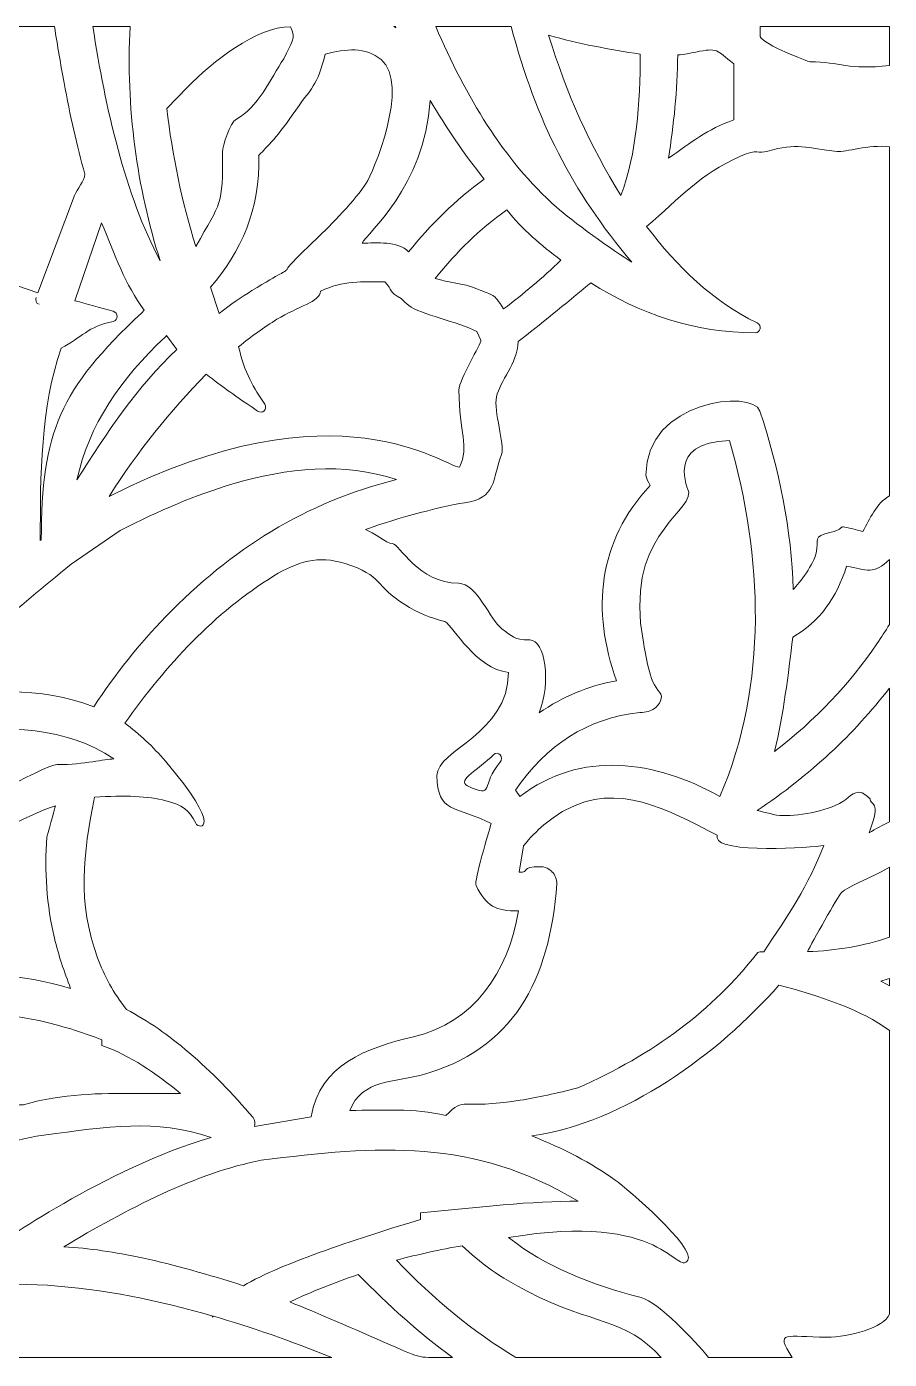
# Model space of a CAD drawing. Header units: millimetres. Extents: x -1200 to 1200, y -594 to 590.
# Drawn here: x 435 to 1200, y -591 to 590 of the extents above; entities that cross this region are included whole.
import ezdxf

# ---------------------------------------------------------------- set-up
doc = ezdxf.new("R2010")
doc.units = ezdxf.units.MM
doc.header["$MEASUREMENT"] = 0
doc.layers.add('Layer 1', color=7, linetype='Continuous')

msp = doc.modelspace()

# ---------------------------------------------------------------- linework, layer by layer
at = {"layer": 'Layer 1', "color": 250, "lineweight": 20}
for points, knots in [([(392.321, 589.9734), (392.321, 589.9734), (459.8678, 589.9734), (459.8678, 589.9734), (462.5818, 572.9484), (465.3845, 556.3499), (468.3736, 540.2553), (473.7586, 511.254), (479.7333, 484.0562), (486.8675, 459.2468), (486.358, 453.2761), (479.8646, 446.0318), (477.734, 440.3801), (477.734, 440.3801), (445.1477, 353.9812), (445.1477, 353.9812), (445.1477, 353.9812), (409.6234, 366.1872), (409.6234, 366.1872), (423.5788, 406.7057), (419.7517, 466.1485), (410.4852, 507.5559), (394.553, 578.7493), (384.8316, 548.1412), (392.321, 589.9734)], [0, 0, 0, 0, 0.125, 0.125, 0.125, 0.25, 0.25, 0.25, 0.375, 0.375, 0.375, 0.5, 0.5, 0.5, 0.625, 0.625, 0.625, 0.75, 0.75, 0.75, 0.875, 0.875, 0.875, 1, 1, 1, 1]), ([(493.8408, 589.9734), (493.8408, 589.9734), (526.8966, 589.9734), (526.8966, 589.9734), (523.0384, 519.0828), (533.0385, 447.0048), (553.5544, 382.4203), (522.4623, 440.6155), (504.9902, 518.1462), (493.8408, 589.9734)], [0, 0, 0, 0, 0.333333333, 0.333333333, 0.333333333, 0.666666667, 0.666666667, 0.666666667, 1, 1, 1, 1]), ([(577.5296, 535.9924), (577.5296, 535.9924), (559.5519, 517.4608), (559.5519, 517.4608), (564.1645, 475.9301), (572.8234, 435.148), (585.1693, 394.9908), (607.8862, 435.6588), (608.9724, 430.5451), (608.9724, 478.9301), (608.9724, 484.2373), (615.3269, 505.0952), (621.1717, 508.1118), (639.8018, 517.7271), (651.495, 543.5454), (663.1541, 561.5626), (663.1541, 561.5626), (663.1479, 561.5662), (663.1479, 561.5662), (670.1063, 575.9424), (674.3555, 579.2062), (669.1499, 589.9169), (638.8482, 589.8398), (600.0198, 559.1818), (577.5296, 535.9924)], [0, 0, 0, 0, 0.125, 0.125, 0.125, 0.25, 0.25, 0.25, 0.375, 0.375, 0.375, 0.5, 0.5, 0.5, 0.625, 0.625, 0.625, 0.75, 0.75, 0.75, 0.875, 0.875, 0.875, 1, 1, 1, 1]), ([(760.6542, 589.9734), (760.6542, 589.9734), (762.1593, 589.9734), (762.1593, 589.9734), (762.1593, 589.9734), (762.6172, 588.9154), (762.6172, 588.9154), (761.9694, 589.279), (761.3145, 589.6316), (760.6542, 589.9734)], [0, 0, 0, 0, 0.333333333, 0.333333333, 0.333333333, 0.666666667, 0.666666667, 0.666666667, 1, 1, 1, 1]), ([(797.8074, 589.9734), (797.8074, 589.9734), (864.6983, 589.9734), (864.6983, 589.9734), (887.4777, 505.8887), (918.0272, 444.6153), (971.766, 381.2975), (955.9769, 390.4055), (917.3387, 419.0226), (905.0402, 429.8937), (857.1654, 472.2122), (824.8005, 528.2465), (797.8074, 589.9734)], [0, 0, 0, 0, 0.25, 0.25, 0.25, 0.5, 0.5, 0.5, 0.75, 0.75, 0.75, 1, 1, 1, 1]), ([(962.0607, 440.3519), (976.0426, 477.1521), (979.0658, 522.8789), (979.2457, 565.5104), (952.5845, 570.0053), (924.3232, 574.4013), (897.8461, 582.5135), (914.17, 530.0069), (934.5192, 484.6525), (962.0607, 440.3519)], [0, 0, 0, 0, 0.333333333, 0.333333333, 0.333333333, 0.666666667, 0.666666667, 0.666666667, 1, 1, 1, 1]), ([(1085.5338, 589.9734), (1085.5338, 589.9734), (1200.0202, 589.9734), (1200.0202, 589.9734), (1200.0202, 589.9734), (1200.0202, 555.6263), (1200.0202, 555.6263), (1163.8476, 551.094), (1156.218, 558.8369), (1129.8441, 558.8369), (1127.9745, 558.8369), (1088.4872, 573.9142), (1085.5338, 581.2704), (1085.5338, 581.2704), (1085.5338, 589.9734), (1085.5338, 589.9734)], [0, 0, 0, 0, 0.2, 0.2, 0.2, 0.4, 0.4, 0.4, 0.6, 0.6, 0.6, 0.8, 0.8, 0.8, 1, 1, 1, 1]), ([(640.9472, 475.7843), (642.2437, 427.9035), (625.3787, 390.5281), (598.3259, 359.0462), (598.3259, 359.0462), (605.8517, 335.757), (605.8517, 335.757), (616.2771, 344.0153), (625.8304, 350.4872), (634.9134, 355.9979), (688.3389, 388.4128), (643.7665, 357.0134), (692.1919, 401.9386), (704.7464, 413.5857), (727.1466, 437.193), (736.3395, 451.3604), (741.5543, 459.3969), (775.7585, 539.0223), (749.4369, 560.7333), (735.4228, 572.2927), (718.5979, 570.4268), (699.8661, 565.6179), (692.8775, 536.8827), (688.3428, 537.2429), (670.5799, 511.4581), (656.4154, 490.897), (645.9058, 481.0523), (640.7218, 475.5574), (640.7996, 475.6303), (640.8747, 475.7059), (640.9472, 475.7843)], [0, 0, 0, 0, 0.1, 0.1, 0.1, 0.2, 0.2, 0.2, 0.3, 0.3, 0.3, 0.4, 0.4, 0.4, 0.5, 0.5, 0.5, 0.6, 0.6, 0.6, 0.7, 0.7, 0.7, 0.8, 0.8, 0.8, 0.9, 0.9, 0.9, 1, 1, 1, 1]), ([(1062.0852, 557.048), (1045.9994, 569.485), (1048.3651, 571.5054), (1028.3913, 567.4058), (1028.3913, 567.4058), (1028.3923, 567.4022), (1028.3923, 567.4022), (1023.3236, 566.3606), (1018.2522, 565.3199), (1012.4376, 564.9516), (1012.1559, 533.1402), (1008.8679, 503.2984), (1004.2685, 473.4422), (1024.407, 487.2816), (1038.5448, 499.1704), (1062.0852, 507.319), (1062.0852, 507.319), (1062.0852, 557.048), (1062.0852, 557.048)], [0, 0, 0, 0, 0.166666667, 0.166666667, 0.166666667, 0.333333333, 0.333333333, 0.333333333, 0.5, 0.5, 0.5, 0.666666667, 0.666666667, 0.666666667, 0.833333333, 0.833333333, 0.833333333, 1, 1, 1, 1]), ([(773.8311, 390.2811), (792.8699, 414.1582), (815.4996, 436.7384), (840.7796, 454.7668), (822.8921, 477.2836), (807.5333, 500.0025), (792.8996, 524.662), (787.7638, 446.9516), (736.8631, 406.8894), (732.5983, 398.0866), (745.7999, 398.0866), (764.0545, 400.3628), (773.8311, 390.2811)], [0, 0, 0, 0, 0.25, 0.25, 0.25, 0.5, 0.5, 0.5, 0.75, 0.75, 0.75, 1, 1, 1, 1]), ([(1200.0202, 483.4939), (1200.0202, 483.4939), (1200.0202, 174.027), (1200.0202, 174.027), (1188.1885, 167.5249), (1183.0181, 153.7812), (1176.485, 142.5479), (1147.9835, 149.9044), (1165.0106, 145.9605), (1148.3291, 141.8716), (1131.0397, 137.6336), (1138.0539, 135.8727), (1135.1621, 123.3219), (1132.9687, 113.8027), (1120.8746, 97.2177), (1114.6786, 90.9781), (1113.5259, 143.0996), (1102.1701, 198.7767), (1085.3032, 249.2578), (1078.7594, 268.8425), (984.1341, 258.979), (984.1341, 192.5857), (984.1341, 189.5578), (986.8135, 186.0375), (988.0875, 183.4106), (941.4664, 133.7159), (935.6911, 72.3858), (958.1118, 10.3222), (933.1323, 5.8067), (910.3598, -3.9924), (889.5319, -18.1096), (900.4715, 9.0893), (894.6511, 46.4043), (881.3575, 46.4317), (866.2553, 46.4628), (866.5174, 49.4674), (856.4559, 56.3986), (846.4245, 63.3091), (834.4982, 96.6527), (818.0168, 96.6527), (782.4879, 96.6527), (765.3919, 131.8327), (759.5566, 131.8327), (754.2883, 131.8327), (742.8118, 141.748), (735.5185, 144.1964), (752.1649, 150.9363), (802.3827, 165.1188), (823.4276, 167.943), (852.0613, 171.7856), (847.8599, 188.4906), (856.1881, 210.8701), (859.3524, 219.3734), (848.8588, 249.5461), (851.6806, 261.8767), (854.9686, 276.2448), (869.8302, 290.6453), (871.0919, 310.8373), (889.5673, 325.1913), (912.3468, 343.9496), (935.2758, 362.86), (978.6268, 335.4812), (1027.3153, 318.6317), (1081.1146, 318.6317), (1085.7697, 318.6317), (1087.4146, 325.2758), (1082.7268, 327.4312), (1043.9786, 346.3551), (1011.3941, 377.2992), (984.85, 412.9116), (1014.9479, 438.7674), (1031.354, 458.6891), (1067.9379, 475.0798), (1067.9379, 475.0798), (1067.9352, 475.0862), (1067.9352, 475.0862), (1083.5796, 482.0916), (1083.2499, 476.9749), (1092.2341, 479.6282), (1117.558, 487.107), (1126.9593, 482.5015), (1153.7258, 479.4414), (1161.3781, 478.5664), (1181.4563, 485.6661), (1200.0202, 483.4939)], [0, 0, 0, 0, 0.035714286, 0.035714286, 0.035714286, 0.071428571, 0.071428571, 0.071428571, 0.107142857, 0.107142857, 0.107142857, 0.142857143, 0.142857143, 0.142857143, 0.178571429, 0.178571429, 0.178571429, 0.214285714, 0.214285714, 0.214285714, 0.25, 0.25, 0.25, 0.285714286, 0.285714286, 0.285714286, 0.321428571, 0.321428571, 0.321428571, 0.357142857, 0.357142857, 0.357142857, 0.392857143, 0.392857143, 0.392857143, 0.428571429, 0.428571429, 0.428571429, 0.464285714, 0.464285714, 0.464285714, 0.5, 0.5, 0.5, 0.535714286, 0.535714286, 0.535714286, 0.571428571, 0.571428571, 0.571428571, 0.607142857, 0.607142857, 0.607142857, 0.642857143, 0.642857143, 0.642857143, 0.678571429, 0.678571429, 0.678571429, 0.714285714, 0.714285714, 0.714285714, 0.75, 0.75, 0.75, 0.785714286, 0.785714286, 0.785714286, 0.821428571, 0.821428571, 0.821428571, 0.857142857, 0.857142857, 0.857142857, 0.892857143, 0.892857143, 0.892857143, 0.928571429, 0.928571429, 0.928571429, 0.964285714, 0.964285714, 0.964285714, 1, 1, 1, 1]), ([(860.9174, 427.5736), (835.3933, 409.5401), (817.6247, 391.351), (797.4088, 366.8771), (809.9106, 362.591), (821.3079, 363.081), (834.4099, 357.5262), (850.1034, 350.8726), (848.4096, 354.7337), (858.0847, 339.7639), (875.6694, 353.3744), (892.5285, 366.8238), (908.74, 383.0245), (891.463, 396.4065), (874.4788, 410.0549), (860.9174, 427.5736)], [0, 0, 0, 0, 0.2, 0.2, 0.2, 0.4, 0.4, 0.4, 0.6, 0.6, 0.6, 0.8, 0.8, 0.8, 1, 1, 1, 1]), ([(465.8901, 304.8866), (447.5445, 253.1577), (447.2918, 191.2512), (447.2918, 134.634), (447.2918, 134.634), (448.196, 135.1006), (448.196, 135.1006), (448.196, 231.1761), (464.5979, 268.0393), (537.1753, 336.4587), (537.1753, 336.4587), (539.308, 338.6577), (539.308, 338.6577), (522.8518, 361.0918), (512.9734, 388.1429), (501.6997, 416.0884), (501.6997, 416.0884), (478.0346, 346.9514), (478.0346, 346.9514), (488.4758, 344.5888), (499.7446, 340.6898), (511.9202, 337.7182), (516.7824, 336.6012), (516.5434, 329.7252), (511.9397, 328.7772), (489.4301, 324.1425), (483.9395, 314.5546), (465.8901, 304.8866)], [0, 0, 0, 0, 0.111111111, 0.111111111, 0.111111111, 0.222222222, 0.222222222, 0.222222222, 0.333333333, 0.333333333, 0.333333333, 0.444444444, 0.444444444, 0.444444444, 0.555555556, 0.555555556, 0.555555556, 0.666666667, 0.666666667, 0.666666667, 0.777777778, 0.777777778, 0.777777778, 0.888888889, 0.888888889, 0.888888889, 1, 1, 1, 1]), ([(834.2234, 319.8073), (817.7533, 328.3272), (784.0432, 334.9905), (773.9646, 342.795), (771.6623, 344.5784), (769.4855, 346.7363), (767.3334, 348.9517), (755.5873, 355.1864), (760.1908, 356.2819), (752.866, 363.8506), (732.9227, 363.8506), (715.7617, 365.1364), (695.7616, 355.5122), (695.7616, 346.1305), (675.4086, 341.9446), (657.053, 330.5899), (645.7304, 323.5856), (634.4246, 315.4969), (623.1427, 306.331), (627.9628, 283.9074), (636.8587, 269.1283), (646.2898, 255.401), (646.2898, 255.401), (646.3006, 255.401), (646.3006, 255.401), (648.9648, 251.1275), (644.0691, 246.1869), (639.9175, 249.266), (612.5519, 268.0736), (610.9848, 269.1617), (594.3302, 282.0265), (562.6911, 249.1605), (533.407, 213.9043), (508.3841, 173.6433), (711.5228, 276.5495), (805.7756, 199.6228), (818.9334, 199.6228), (828.1073, 218.334), (818.4719, 229.7272), (818.4719, 267.936), (818.4719, 277.4814), (838.415, 309.0024), (837.9, 312.2508), (837.9, 312.2508), (834.2234, 319.8073), (834.2234, 319.8073)], [0, 0, 0, 0, 0.066666667, 0.066666667, 0.066666667, 0.133333333, 0.133333333, 0.133333333, 0.2, 0.2, 0.2, 0.266666667, 0.266666667, 0.266666667, 0.333333333, 0.333333333, 0.333333333, 0.4, 0.4, 0.4, 0.466666667, 0.466666667, 0.466666667, 0.533333333, 0.533333333, 0.533333333, 0.6, 0.6, 0.6, 0.666666667, 0.666666667, 0.666666667, 0.733333333, 0.733333333, 0.733333333, 0.8, 0.8, 0.8, 0.866666667, 0.866666667, 0.866666667, 0.933333333, 0.933333333, 0.933333333, 1, 1, 1, 1]), ([(558.1925, 315.1159), (558.1006, 315.0129), (558.0034, 314.9126), (557.9009, 314.8161), (518.7279, 278.0066), (490.0903, 236.7431), (479.7546, 188.2033), (506.1634, 230.371), (533.3428, 271.1579), (568.4652, 303.7136), (568.4652, 303.7136), (559.323, 316.2787), (559.323, 316.2787), (559.323, 316.2787), (558.1925, 315.1159), (558.1925, 315.1159)], [0, 0, 0, 0, 0.2, 0.2, 0.2, 0.4, 0.4, 0.4, 0.6, 0.6, 0.6, 0.8, 0.8, 0.8, 1, 1, 1, 1]), ([(978.8993, -17.9575), (932.0048, -22.8711), (895.7642, -46.8475), (868.5111, -86.7954), (869.8967, -88.2747), (871.0921, -90.5698), (872.3275, -92.482), (926.1492, -50.8185), (993.0047, -60.2792), (1049.8328, -92.3891), (1092.5199, 7.739), (1087.9763, 119.4482), (1058.3537, 223.1425), (1000.4728, 221.38), (1022.1932, 179.2637), (1022.1932, 177.5027), (1022.1932, 156.3583), (964.7493, 137.6432), (981.9237, 44.5899), (983.9335, 33.7005), (987.0344, 9.1555), (996.3679, 0.0564), (1000.5774, -4.0473), (995.9846, -11.4752), (991.6714, -14.4389), (991.6714, -14.4389), (991.6687, -14.4343), (991.6687, -14.4343), (988.5771, -16.5559), (984.3012, -17.9401), (978.8993, -17.9575)], [0, 0, 0, 0, 0.1, 0.1, 0.1, 0.2, 0.2, 0.2, 0.3, 0.3, 0.3, 0.4, 0.4, 0.4, 0.5, 0.5, 0.5, 0.6, 0.6, 0.6, 0.7, 0.7, 0.7, 0.8, 0.8, 0.8, 0.9, 0.9, 0.9, 1, 1, 1, 1]), ([(474.6292, 113.5036), (424.2269, 71.9215), (387.9208, 43.8098), (346.7088, -6.8586), (396.1378, 1.827), (446.8856, 5.9983), (494.7689, -12.8477), (513.9397, 16.3914), (535.3635, 43.2148), (558.4807, 67.0508), (616.3681, 126.7362), (682.8569, 168.7099), (763.1616, 188.6161), (716.1092, 204.0209), (666.727, 199.1963), (617.0258, 184.3648), (585.7713, 175.0377), (552.6113, 161.1804), (518.1838, 143.4536), (518.1838, 143.4536), (474.6292, 113.5036), (474.6292, 113.5036)], [0, 0, 0, 0, 0.142857143, 0.142857143, 0.142857143, 0.285714286, 0.285714286, 0.285714286, 0.428571429, 0.428571429, 0.428571429, 0.571428571, 0.571428571, 0.571428571, 0.714285714, 0.714285714, 0.714285714, 0.857142857, 0.857142857, 0.857142857, 1, 1, 1, 1]), ([(635.9625, -376.8534), (637.9053, -378.801), (637.3014, -382.2479), (637.3014, -384.8073), (637.3014, -384.8073), (687.4423, -376.1809), (687.4423, -376.1809), (695.027, -329.983), (736.2107, -315.281), (778.2397, -305.2988), (831.6307, -292.6179), (861.7561, -248.6959), (871.2713, -193.7725), (850.8109, -193.7725), (842.5998, -189.6221), (833.5818, -171.1868), (831.6402, -167.2177), (844.9982, -123.5895), (846.9389, -116.2616), (816.0167, -100.3219), (798.9873, -107.7131), (798.9873, -73.6855), (798.9873, -50.5963), (862.3271, -37.1028), (862.3271, 17.5178), (832.7822, 21.4428), (814.5126, 57.3636), (805.8607, 62.8634), (793.5827, 65.5936), (781.3631, 70.7498), (770.3543, 77.735), (743.4721, 94.7921), (751.4122, 103.3649), (717.4612, 114.1369), (693.9044, 121.6111), (675.0336, 115.7686), (654.4723, 103.1867), (601.496, 70.7694), (558.8088, 23.8099), (522.192, -27.3712), (535.2027, -36.8259), (547.2359, -48.2336), (558.2906, -61.1513), (610.3852, -122.0242), (588.4455, -122.3712), (585.0872, -115.9162), (578.9982, -104.2124), (573.6748, -99.9943), (558.5356, -96.0917), (543.2366, -92.1476), (521.9825, -90.951), (495.2682, -93.0188), (485.4433, -143.6954), (479.7959, -186.1791), (498.1309, -235.328), (503.9641, -250.9642), (512.0908, -266.5976), (523.6299, -281.059), (542.3943, -290.8319), (561.0906, -303.9673), (579.2018, -319.3921), (598.9623, -336.2211), (618.1119, -355.8461), (635.9625, -376.8534)], [0, 0, 0, 0, 0.047619048, 0.047619048, 0.047619048, 0.095238095, 0.095238095, 0.095238095, 0.142857143, 0.142857143, 0.142857143, 0.19047619, 0.19047619, 0.19047619, 0.238095238, 0.238095238, 0.238095238, 0.285714286, 0.285714286, 0.285714286, 0.333333333, 0.333333333, 0.333333333, 0.380952381, 0.380952381, 0.380952381, 0.428571429, 0.428571429, 0.428571429, 0.476190476, 0.476190476, 0.476190476, 0.523809524, 0.523809524, 0.523809524, 0.571428571, 0.571428571, 0.571428571, 0.619047619, 0.619047619, 0.619047619, 0.666666667, 0.666666667, 0.666666667, 0.714285714, 0.714285714, 0.714285714, 0.761904762, 0.761904762, 0.761904762, 0.80952381, 0.80952381, 0.80952381, 0.857142857, 0.857142857, 0.857142857, 0.904761905, 0.904761905, 0.904761905, 0.952380952, 0.952380952, 0.952380952, 1, 1, 1, 1]), ([(1200.0202, 117.8396), (1200.0202, 117.8396), (1200.0202, 60.1194), (1200.0202, 60.1194), (1196.5017, 54.3381), (1192.8347, 48.6434), (1189.0193, 43.0398), (1164.7894, 7.4561), (1134.5531, -24.5233), (1098.3165, -52.4302), (1106.1005, -19.8984), (1110.3879, 15.5042), (1114.4497, 48.9833), (1137.4178, 61.6673), (1153.5891, 84.1251), (1162.1513, 111.9454), (1179.6746, 108.3228), (1186.6948, 104.0375), (1200.0202, 117.8396)], [0, 0, 0, 0, 0.166666667, 0.166666667, 0.166666667, 0.333333333, 0.333333333, 0.333333333, 0.5, 0.5, 0.5, 0.666666667, 0.666666667, 0.666666667, 0.833333333, 0.833333333, 0.833333333, 1, 1, 1, 1]), ([(1200.0202, 3.7189), (1200.0202, 3.7189), (1200.0202, -114.7907), (1200.0202, -114.7907), (1193.8432, -117.8481), (1187.9022, -121.0952), (1182.1061, -124.487), (1193.807, -94.2968), (1182.9077, -100.9638), (1182.9077, -94.3147), (1172.3144, -83.3919), (1167.2003, -90.7211), (1161.3292, -95.0564), (1147.8458, -105.013), (1121.5765, -109.4109), (1105.6955, -109.3165), (1097.8436, -109.2079), (1090.6457, -106.1682), (1082.7843, -104.8648), (1129.8405, -73.2325), (1168.8249, -37.0365), (1200.0202, 3.7189)], [0, 0, 0, 0, 0.142857143, 0.142857143, 0.142857143, 0.285714286, 0.285714286, 0.285714286, 0.428571429, 0.428571429, 0.428571429, 0.571428571, 0.571428571, 0.571428571, 0.714285714, 0.714285714, 0.714285714, 0.857142857, 0.857142857, 0.857142857, 1, 1, 1, 1]), ([(107.1708, -232.3736), (107.1708, -232.3736), (135.6881, -239.7196), (135.6881, -239.7196), (161.866, -229.8546), (186.9002, -218.7769), (210.7756, -207.0858), (297.3885, -164.6753), (281.6412, -166.8393), (359.5338, -116.9077), (368.8125, -110.9597), (450.5799, -64.0976), (462.3575, -64.0976), (487.1794, -64.0976), (504.0796, -59.0719), (512.4169, -59.0719), (471.0149, -30.5946), (416.1612, -28.5047), (368.1211, -37.3445), (368.1211, -37.3445), (368.1219, -37.3472), (368.1219, -37.3472), (343.204, -41.9358), (317.6082, -52.5032), (293.6974, -62.7124), (186.1125, -108.648), (251.2522, -75.9347), (180.0913, -162.6424), (161.3198, -185.5152), (137.8191, -208.9276), (107.1708, -232.3736)], [0, 0, 0, 0, 0.1, 0.1, 0.1, 0.2, 0.2, 0.2, 0.3, 0.3, 0.3, 0.4, 0.4, 0.4, 0.5, 0.5, 0.5, 0.6, 0.6, 0.6, 0.7, 0.7, 0.7, 0.8, 0.8, 0.8, 0.9, 0.9, 0.9, 1, 1, 1, 1]), ([(854.8155, -62.2769), (837.4141, -81.5089), (850.6293, -94.93), (826.1276, -82.917), (815.8411, -77.8735), (836.8121, -67.9517), (849.0106, -55.3737), (853.3403, -50.9093), (859.0791, -57.8892), (854.8155, -62.2769)], [0, 0, 0, 0, 0.333333333, 0.333333333, 0.333333333, 0.666666667, 0.666666667, 0.666666667, 1, 1, 1, 1]), ([(1082.2876, -231.9407), (1083.7298, -229.6649), (1086.2499, -229.8729), (1088.6121, -229.8729), (1110.2184, -198.6229), (1128.1217, -170.9987), (1142.0398, -135.7125), (1132.5053, -137.8837), (1047.4739, -142.8814), (1047.4739, -128.9324), (1047.4739, -128.9324), (1047.4739, -126.7024), (1047.4739, -126.7024), (1003.1012, -103.8361), (959.3199, -78.9242), (912.6774, -104.3863), (899.6667, -111.4891), (887.1907, -121.9991), (875.7814, -135.9194), (875.7814, -135.9194), (871.9553, -159.5376), (871.9553, -159.5376), (882.2593, -159.533), (871.5531, -154.5263), (891.1211, -154.53), (896.9203, -154.5321), (900.9328, -159.0036), (900.9332, -159.0036), (903.5441, -161.6957), (905.5746, -165.8786), (905.2312, -169.7104), (899.032, -255.5225), (866.372, -317.0503), (785.0442, -339.2987), (762.9556, -345.3413), (732.3232, -342.8067), (721.7291, -370.5326), (750.1889, -370.5326), (778.6673, -368.3814), (806.9169, -375.1029), (824.3495, -357.1482), (817.7575, -370.4751), (872.8206, -361.5162), (887.9225, -359.0584), (905.2666, -355.4451), (923.8232, -350.6662), (957.471, -335.7764), (987.5244, -318.4124), (1013.9781, -298.5752), (1040.3583, -278.7917), (1063.129, -256.5787), (1082.2876, -231.9407)], [0, 0, 0, 0, 0.058823529, 0.058823529, 0.058823529, 0.117647059, 0.117647059, 0.117647059, 0.176470588, 0.176470588, 0.176470588, 0.235294118, 0.235294118, 0.235294118, 0.294117647, 0.294117647, 0.294117647, 0.352941176, 0.352941176, 0.352941176, 0.411764706, 0.411764706, 0.411764706, 0.470588235, 0.470588235, 0.470588235, 0.529411765, 0.529411765, 0.529411765, 0.588235294, 0.588235294, 0.588235294, 0.647058824, 0.647058824, 0.647058824, 0.705882353, 0.705882353, 0.705882353, 0.764705882, 0.764705882, 0.764705882, 0.823529412, 0.823529412, 0.823529412, 0.882352941, 0.882352941, 0.882352941, 0.941176471, 0.941176471, 0.941176471, 1, 1, 1, 1]), ([(459.8978, -217.9558), (452.8208, -188.7703), (451.0438, -158.0773), (453.0587, -128.3081), (453.1066, -127.9563), (460.05, -103.0937), (460.7789, -100.465), (405.0594, -118.5988), (300.7313, -196.4893), (293.1114, -198.7983), (292.8739, -198.8703), (288.5531, -198.7329), (288.3537, -198.7983), (271.4525, -211.152), (253.3766, -222.2981), (233.5517, -232.8274), (215.8019, -242.2558), (196.646, -251.1919), (175.6686, -260.0644), (190.359, -268.2912), (202.8266, -277.3101), (214.8899, -289.3556), (297.7292, -254.1977), (387.884, -236.4983), (474.152, -262.3682), (468.3602, -247.5714), (463.4906, -232.7664), (459.8978, -217.9558)], [0, 0, 0, 0, 0.111111111, 0.111111111, 0.111111111, 0.222222222, 0.222222222, 0.222222222, 0.333333333, 0.333333333, 0.333333333, 0.444444444, 0.444444444, 0.444444444, 0.555555556, 0.555555556, 0.555555556, 0.666666667, 0.666666667, 0.666666667, 0.777777778, 0.777777778, 0.777777778, 0.888888889, 0.888888889, 0.888888889, 1, 1, 1, 1]), ([(1200.0202, -154.8717), (1200.0202, -154.8717), (1200.0202, -217.1447), (1200.0202, -217.1447), (1177.0524, -224.7797), (1152.9515, -229.0838), (1127.4472, -229.7782), (1131.3945, -222.396), (1154.5662, -180.5161), (1157.4794, -177.5385), (1162.6008, -172.3036), (1189.9656, -161.5401), (1200.0202, -154.8717)], [0, 0, 0, 0, 0.25, 0.25, 0.25, 0.5, 0.5, 0.5, 0.75, 0.75, 0.75, 1, 1, 1, 1]), ([(1200.0202, -299.7016), (1200.0202, -299.7016), (1200.0202, -551.0747), (1200.0202, -551.0747), (1195.4514, -563.3088), (1164.3166, -571.4943), (1144.4544, -571.4943), (1108.6909, -571.4943), (1097.8621, -564.9129), (1113.7656, -589.5217), (1113.7656, -589.5217), (1039.6185, -589.5217), (1039.6185, -589.5217), (1027.9322, -574.8273), (995.542, -540.4912), (979.8698, -536.4564), (935.4054, -525.0064), (895.3206, -509.0111), (862.5144, -483.3129), (1001.1158, -459.6263), (1011.4322, -517.7131), (1021.3649, -503.3179), (1028.8131, -492.5237), (967.4341, -439.7408), (956.946, -432.2735), (935.7795, -417.2033), (911.3349, -404.2619), (882.9457, -393.1075), (965.9202, -381.1761), (1048.1494, -320.7453), (1102.0957, -259.6024), (1137.9121, -268.8363), (1176.0744, -281.6509), (1200.0202, -299.7016)], [0, 0, 0, 0, 0.090909091, 0.090909091, 0.090909091, 0.181818182, 0.181818182, 0.181818182, 0.272727273, 0.272727273, 0.272727273, 0.363636364, 0.363636364, 0.363636364, 0.454545455, 0.454545455, 0.454545455, 0.545454545, 0.545454545, 0.545454545, 0.636363636, 0.636363636, 0.636363636, 0.727272727, 0.727272727, 0.727272727, 0.818181818, 0.818181818, 0.818181818, 0.909090909, 0.909090909, 0.909090909, 1, 1, 1, 1]), ([(1200.0202, -253.7838), (1200.0202, -253.7838), (1200.0202, -260.059), (1200.0202, -260.059), (1197.5128, -258.6509), (1194.9497, -257.284), (1192.3319, -255.959), (1194.9073, -255.2764), (1197.4696, -254.5519), (1200.0202, -253.7838)], [0, 0, 0, 0, 0.333333333, 0.333333333, 0.333333333, 0.666666667, 0.666666667, 0.666666667, 1, 1, 1, 1]), ([(446.2135, -291.0033), (375.4915, -275.5368), (304.7848, -287.9079), (236.3065, -316.4222), (236.3065, -316.4222), (252.3974, -333.0134), (252.3974, -333.0134), (252.3974, -367.5593), (239.8435, -359.5551), (199.2603, -359.5551), (153.9511, -359.5551), (99.3329, -358.8436), (49.8755, -354.6842), (49.1712, -355.405), (48.5577, -356.0192), (48.0071, -356.5423), (94.4103, -379.3106), (134.1074, -418.5661), (167.2441, -460.9705), (237.9215, -460.9705), (271.3853, -441.7493), (328.7028, -411.2898), (349.9524, -399.9974), (384.1965, -376.2996), (405.6375, -369.4919), (413.8366, -366.8884), (422.5997, -365.5597), (432.525, -365.5087), (467.0232, -355.4697), (501.2269, -355.4669), (530.5662, -355.4669), (530.5662, -355.4669), (571.555, -355.4669), (571.555, -355.4669), (549.612, -337.6042), (527.7154, -321.9729), (501.7829, -313.0467), (501.7829, -313.0467), (501.7829, -307.9197), (501.7829, -307.9197), (483.4754, -300.9555), (465.1264, -295.1388), (446.2135, -291.0033)], [0, 0, 0, 0, 0.071428571, 0.071428571, 0.071428571, 0.142857143, 0.142857143, 0.142857143, 0.214285714, 0.214285714, 0.214285714, 0.285714286, 0.285714286, 0.285714286, 0.357142857, 0.357142857, 0.357142857, 0.428571429, 0.428571429, 0.428571429, 0.5, 0.5, 0.5, 0.571428571, 0.571428571, 0.571428571, 0.642857143, 0.642857143, 0.642857143, 0.714285714, 0.714285714, 0.714285714, 0.785714286, 0.785714286, 0.785714286, 0.857142857, 0.857142857, 0.857142857, 0.928571429, 0.928571429, 0.928571429, 1, 1, 1, 1]), ([(338.1588, -501.3294), (360.0668, -495.0505), (383.1566, -491.2358), (407.4165, -491.099), (407.5847, -491.0448), (505.3216, -421.6715), (598.6609, -394.5218), (548.5302, -377.8384), (507.9562, -384.9281), (450.3093, -392.5088), (415.7168, -397.0578), (401.8866, -407.4652), (371.2463, -424.3133), (361.8169, -429.4976), (352.4749, -434.3221), (343.1427, -439.1284), (338.4688, -442.0429), (337.7712, -444.3988), (329.8596, -448.5084), (295.8167, -466.2004), (257.5217, -486.1005), (205.7502, -489.6264), (229.8481, -502.2499), (251.6648, -510.7683), (277.3599, -525.6939), (296.4725, -515.9713), (316.7412, -507.4679), (338.1588, -501.3294)], [0, 0, 0, 0, 0.111111111, 0.111111111, 0.111111111, 0.222222222, 0.222222222, 0.222222222, 0.333333333, 0.333333333, 0.333333333, 0.444444444, 0.444444444, 0.444444444, 0.555555556, 0.555555556, 0.555555556, 0.666666667, 0.666666667, 0.666666667, 0.777777778, 0.777777778, 0.777777778, 0.888888889, 0.888888889, 0.888888889, 1, 1, 1, 1]), ([(537.5545, -501.2601), (566.3608, -507.4506), (596.3249, -516.0615), (627.4504, -525.9009), (660.9057, -505.9659), (735.1635, -482.1264), (784.3769, -467.1564), (784.3769, -467.1564), (784.3769, -461.417), (784.3769, -461.417), (832.7154, -456.3957), (885.0829, -450.9132), (924.0911, -450.9132), (831.1496, -395.3109), (746.7451, -401.438), (643.1603, -414.7892), (643.1603, -414.7892), (643.1594, -414.7819), (643.1594, -414.7819), (586.309, -425.4902), (522.6822, -458.573), (468.0617, -491.4991), (490.416, -492.6291), (513.581, -496.1095), (537.5545, -501.2601)], [0, 0, 0, 0, 0.125, 0.125, 0.125, 0.25, 0.25, 0.25, 0.375, 0.375, 0.375, 0.5, 0.5, 0.5, 0.625, 0.625, 0.625, 0.75, 0.75, 0.75, 0.875, 0.875, 0.875, 1, 1, 1, 1]), ([(997.8563, -589.5217), (997.8563, -589.5217), (868.8912, -589.5217), (868.8912, -589.5217), (831.1388, -566.8174), (795.9806, -538.1469), (763.1175, -503.2012), (782.5135, -498.207), (801.6728, -493.8778), (821.3877, -490.4876), (836.1272, -505.2407), (855.4625, -518.7853), (879.3945, -531.1208), (937.5078, -561.0746), (965.1243, -553.7243), (997.8563, -589.5217)], [0, 0, 0, 0, 0.2, 0.2, 0.2, 0.4, 0.4, 0.4, 0.6, 0.6, 0.6, 0.8, 0.8, 0.8, 1, 1, 1, 1]), ([(705.8345, -589.5217), (705.8345, -589.5217), (398.0048, -589.5217), (398.0048, -589.5217), (394.471, -588.4908), (319.5281, -545.5991), (312.4546, -541.7092), (400.5365, -511.341), (504.8867, -525.3439), (600.3552, -552.8991), (600.3552, -552.8991), (599.5562, -553.723), (599.5562, -553.723), (599.5562, -553.723), (600.7175, -553.0048), (600.7175, -553.0048), (633.8624, -562.5872), (668.9025, -574.724), (705.8345, -589.5217)], [0, 0, 0, 0, 0.166666667, 0.166666667, 0.166666667, 0.333333333, 0.333333333, 0.333333333, 0.5, 0.5, 0.5, 0.666666667, 0.666666667, 0.666666667, 0.833333333, 0.833333333, 0.833333333, 1, 1, 1, 1]), ([(812.6795, -589.5217), (780.5688, -589.5217), (786.9189, -591.1887), (757.3744, -578.2517), (725.1823, -564.1556), (692.5172, -549.8508), (668.4684, -540.3523), (687.6441, -531.1722), (707.8118, -523.3334), (729.1231, -515.9395), (756.0735, -543.541), (783.79, -568.1034), (812.6795, -589.5217)], [0, 0, 0, 0, 0.25, 0.25, 0.25, 0.5, 0.5, 0.5, 0.75, 0.75, 0.75, 1, 1, 1, 1])]:
    msp.add_open_spline(points, degree=3, knots=knots, dxfattribs=at)
msp.add_open_spline([(446.1481, 344.0735), (443.6966, 344.0735), (442.9906, 348.2507), (443.6266, 349.9478)], degree=3, dxfattribs=at)

doc.saveas('drawing.dxf')
